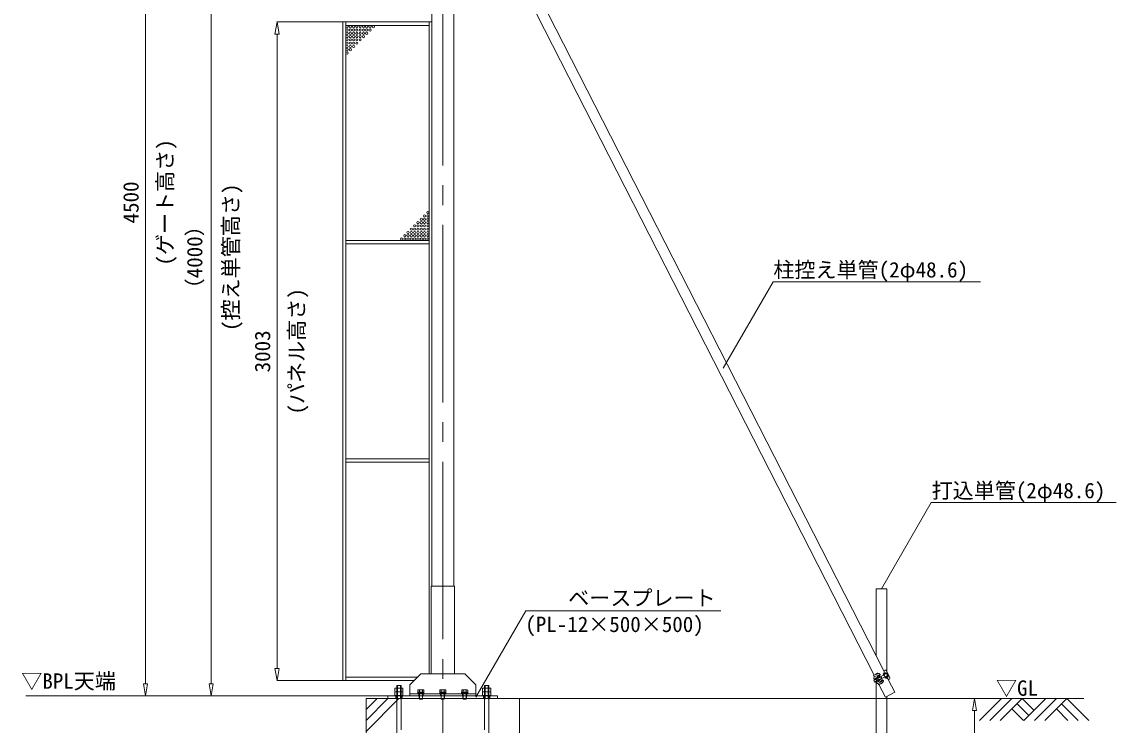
# Model space of a CAD drawing. Units: millimetres, scale not verified. Extents: x -10062 to 10062, y -16938 to 16938.
# Drawn here: x 2218 to 7208, y 6091 to 9298 of the extents above; entities that cross this region are included whole.
import ezdxf
from ezdxf.enums import TextEntityAlignment as Align

# ---------------------------------------------------------------- set-up
doc = ezdxf.new("R2010")
doc.units = ezdxf.units.MM
doc.header["$LTSCALE"] = 90
doc.linetypes.add('CHAIN2', pattern=[12, 9, -1, 1, -1])
doc.linetypes.add('DASHED1', pattern=[1.8, 1.2, -0.6])
for name, color, linetype, lineweight in [('0-2_ACCG-3018', 134, 'Continuous', 18), ('0-5_ﾍﾞｰｽﾗｲﾝ', 134, 'Continuous', 18), ('0-6_ﾎﾞﾙﾄ類', 134, 'Continuous', 18), ('0-9_基礎工事用PCA小', 134, 'Continuous', 18), ('0-C_寸法', 134, 'Continuous', 18), ('0-F_単管', 134, 'Continuous', 18), ('1-0_単管ｸﾗﾝﾌﾟ', 134, 'Continuous', 18), ('1-6_通芯', 134, 'CHAIN2', 18), ('1-9_標準ﾊﾟﾈﾙ', 134, 'Continuous', 18), ('1-A_標準柱', 134, 'Continuous', 18), ('1-B_文字', 134, 'Continuous', 18)]:
    doc.layers.add(name, color=color, linetype=linetype, lineweight=lineweight)
doc.styles.add('ＭＳ ゴシック', font='')
doc.styles.get('ＭＳ ゴシック').set_extended_font_data('MS Gothic')

msp = doc.modelspace()

# ---------------------------------------------------------------- linework, layer by layer
at = {"layer": '0-2_ACCG-3018'}
for centre in [(3700.75, 9275.6), (3715.75, 9275.6), (3730.75, 9275.6), (3745.75, 9275.6), (3760.75, 9275.6), (3775.75, 9275.6), (3790.75, 9275.6), (3805.75, 9275.6), (3820.75, 9275.6), (3700.75, 9260.6), (3700.75, 9245.6), (3700.75, 9230.6), (3715.75, 9260.6), (3715.75, 9245.6), (3715.75, 9230.6), (3730.75, 9260.6), (3730.75, 9245.6), (3730.75, 9230.6), (3745.75, 9260.6), (3745.75, 9245.6), (3745.75, 9230.6), (3760.75, 9260.6), (3760.75, 9245.6), (3760.75, 9230.6), (3775.75, 9260.6), (3775.75, 9245.6), (3775.75, 9230.6), (3790.75, 9260.6), (3790.75, 9245.6), (3805.75, 9260.6), (3700.75, 9215.6), (3700.75, 9200.6), (3700.75, 9185.6), (3715.75, 9215.6), (3715.75, 9200.6), (3715.75, 9185.6), (3730.75, 9215.6), (3730.75, 9200.6), (3730.75, 9185.6), (3745.75, 9215.6), (3745.75, 9200.6), (3760.75, 9215.6), (3700.75, 9170.6), (3700.75, 9155.6), (3715.75, 9170.6), (4069.25, 8427.6), (4024.25, 8382.6), (4039.25, 8397.6), (4039.25, 8382.6), (4054.25, 8412.6), (4054.25, 8397.6), (4054.25, 8382.6), (4069.25, 8412.6), (4069.25, 8397.6), (4069.25, 8382.6), (3979.25, 8337.6), (3994.25, 8352.6), (3994.25, 8337.6), (4009.25, 8367.6), (4009.25, 8352.6), (4009.25, 8337.6), (4024.25, 8367.6), (4024.25, 8352.6), (4024.25, 8337.6), (4039.25, 8367.6), (4039.25, 8352.6), (4039.25, 8337.6), (4054.25, 8367.6), (4054.25, 8352.6), (4054.25, 8337.6), (4069.25, 8367.6), (4069.25, 8352.6), (4069.25, 8337.6), (3949.25, 8307.6), (3964.25, 8322.6), (3964.25, 8307.6), (3979.25, 8322.6), (3979.25, 8307.6), (3994.25, 8322.6), (3994.25, 8307.6), (4009.25, 8322.6), (4009.25, 8307.6), (4024.25, 8322.6), (4024.25, 8307.6), (4039.25, 8322.6), (4039.25, 8307.6), (4054.25, 8322.6), (4054.25, 8307.6), (4069.25, 8322.6), (4069.25, 8307.6)]:
    msp.add_circle(centre, 5, dxfattribs=at)
at = {"layer": '0-5_ﾍﾞｰｽﾗｲﾝ'}
for p, q in [((3887.5, 6224.5), (2236.44, 6224.5)), ((4487.5, 6212.5), (7059.82, 6212.5))]:
    msp.add_line(p, q, dxfattribs=at)
at = {"layer": '0-6_ﾎﾞﾙﾄ類'}
for p, q in [((3927.98, 6244.53), (3927.98, 6259.1)), ((3927.98, 6241.67), (3927.98, 6227.1)), ((3947.02, 6244.53), (3947.02, 6259.1)), ((3947.02, 6241.67), (3947.02, 6227.1)), ((4025.66, 6251.5), (4023.84, 6250.45)), ((4023.84, 6250.45), (4023.84, 6241.7)), ((4023.84, 6241.7), (4051.17, 6241.7)), ((4025.66, 6251.5), (4049.33, 6251.5)), ((4026.26, 6241.5), (4048.75, 6241.5)), ((4030.67, 6250.45), (4030.67, 6241.7)), ((4036.3, 6238.5), (4037.37, 6234.5)), ((4037.62, 6238.5), (4038.7, 6234.5)), ((4044.33, 6250.45), (4044.33, 6241.7)), ((4049.33, 6251.5), (4051.17, 6250.45)), ((4051.17, 6250.45), (4051.17, 6241.7)), ((4125.66, 6251.5), (4123.84, 6250.45)), ((4123.84, 6250.45), (4123.84, 6241.7)), ((4123.84, 6241.7), (4151.17, 6241.7)), ((4125.66, 6251.5), (4149.33, 6251.5)), ((4126.26, 6241.5), (4148.75, 6241.5)), ((4130.67, 6250.45), (4130.67, 6241.7)), ((4136.3, 6238.5), (4137.37, 6234.5)), ((4137.62, 6238.5), (4138.69, 6234.5)), ((4144.33, 6250.45), (4144.33, 6241.7)), ((4149.33, 6251.5), (4151.17, 6250.45)), ((4151.17, 6250.45), (4151.17, 6241.7)), ((4225.66, 6251.5), (4223.84, 6250.45)), ((4223.84, 6250.45), (4223.84, 6241.7)), ((4223.84, 6241.7), (4251.17, 6241.7)), ((4225.66, 6251.5), (4249.33, 6251.5)), ((4226.26, 6241.5), (4248.75, 6241.5)), ((4230.67, 6250.45), (4230.67, 6241.7)), ((4236.3, 6238.5), (4237.38, 6234.5)), ((4237.62, 6238.5), (4238.69, 6234.5)), ((4244.34, 6250.45), (4244.34, 6241.7)), ((4249.33, 6251.5), (4251.17, 6250.45)), ((4251.17, 6250.45), (4251.17, 6241.7)), ((4327.97, 6244.53), (4327.97, 6259.1)), ((4327.97, 6241.67), (4327.97, 6227.1)), ((4347.03, 6244.53), (4347.03, 6259.1)), ((4347.03, 6241.67), (4347.03, 6227.1)), ((4029.5, 6212.5), (4029.5, 6234.5)), ((4029.5, 6212.5), (4030.73, 6209.7)), ((4030.73, 6209.7), (4030.73, 6234.5)), ((4045.5, 6212.5), (4045.5, 6234.5)), ((4129.5, 6212.5), (4129.5, 6234.5)), ((4129.5, 6212.5), (4130.73, 6209.7)), ((4130.73, 6209.7), (4130.73, 6234.5)), ((4145.5, 6212.5), (4145.5, 6234.5)), ((4229.5, 6212.5), (4229.5, 6234.5)), ((4229.5, 6212.5), (4230.73, 6209.7)), ((4230.73, 6209.7), (4230.73, 6234.5)), ((4245.5, 6212.5), (4245.5, 6234.5))]:
    msp.add_line(p, q, dxfattribs=at)
for points in [[(3919.02, 6244.53), (3919.02, 6259.1), (3955.98, 6259.1), (3955.98, 6244.53), (3953.5, 6243.1), (3921.5, 6243.1)], [(3919.02, 6241.67), (3919.02, 6227.1), (3955.98, 6227.1), (3955.98, 6241.67), (3953.5, 6243.1), (3921.5, 6243.1)], [(4051.5, 6241.5), (4051.5, 6238.5), (4023.5, 6238.5), (4023.5, 6241.5)], [(4023.5, 6238.5), (4051.5, 6238.5), (4051.5, 6234.5), (4023.5, 6234.5)], [(4151.5, 6241.5), (4151.5, 6238.5), (4123.5, 6238.5), (4123.5, 6241.5)], [(4123.5, 6238.5), (4151.5, 6238.5), (4151.5, 6234.5), (4123.5, 6234.5)], [(4251.5, 6241.5), (4251.5, 6238.5), (4223.5, 6238.5), (4223.5, 6241.5)], [(4223.5, 6238.5), (4251.5, 6238.5), (4251.5, 6234.5), (4223.5, 6234.5)], [(4319.03, 6244.53), (4319.03, 6259.1), (4355.97, 6259.1), (4355.97, 6244.53), (4353.5, 6243.1), (4321.5, 6243.1)], [(4319.03, 6241.67), (4319.03, 6227.1), (4355.97, 6227.1), (4355.97, 6241.67), (4353.5, 6243.1), (4321.5, 6243.1)], [(3919.5, 6227.1), (3955.5, 6227.1), (3955.5, 6224.5), (3919.5, 6224.5)], [(4319.5, 6227.1), (4355.5, 6227.1), (4355.5, 6224.5), (4319.5, 6224.5)]]:
    msp.add_lwpolyline(points, close=True, dxfattribs=at)
for points in [[(4029.5, 6212.5), (4045.5, 6212.5), (4044.28, 6209.7)], [(4030.73, 6209.7), (4044.28, 6209.7), (4044.28, 6234.5)], [(4129.5, 6212.5), (4145.5, 6212.5), (4144.27, 6209.7)], [(4130.73, 6209.7), (4144.27, 6209.7), (4144.27, 6234.5)], [(4229.5, 6212.5), (4245.5, 6212.5), (4244.27, 6209.7)], [(4230.73, 6209.7), (4244.27, 6209.7), (4244.27, 6234.5)]]:
    msp.add_lwpolyline(points, dxfattribs=at)
for centre, radius, start, end in [((3923.5, 6252.28), 8.96, 240.0064, 300.0064), ((3923.5, 6233.92), 8.96, 60.0064, 120.0064), ((3937.5, 6210.65), 32.45, 72.93497, 107.07105), ((3937.5, 6275.56), 32.45, 252.93497, 287.07105), ((3951.5, 6252.27), 8.95, 239.98131, 300.0315), ((3951.5, 6233.93), 8.95, 59.98131, 120.0315), ((4027.25, 6245.45), 6.05, 55.616, 124.384), ((4026.26, 6241.7), 0.198, 180, 270), ((4037.5, 6228.89), 22.62, 72.412, 107.588), ((4047.75, 6245.45), 6.05, 55.616, 124.384), ((4048.75, 6241.7), 0.198, 270, 0), ((4127.25, 6245.45), 6.05, 55.616, 124.384), ((4126.26, 6241.7), 0.198, 180, 270), ((4137.5, 6228.89), 22.62, 72.412, 107.588), ((4147.75, 6245.45), 6.05, 55.616, 124.384), ((4148.75, 6241.7), 0.198, 270, 0), ((4227.26, 6245.45), 6.05, 55.616, 124.384), ((4226.26, 6241.7), 0.198, 180, 270), ((4237.5, 6228.89), 22.62, 72.412, 107.588), ((4247.75, 6245.45), 6.05, 55.616, 124.384), ((4248.75, 6241.7), 0.198, 270, 0), ((4323.5, 6252.28), 8.96, 240.0064, 300.0064), ((4323.5, 6233.92), 8.96, 60.0064, 120.0064), ((4337.5, 6275.56), 32.45, 252.93497, 287.07105), ((4337.51, 6210.65), 32.45, 72.93497, 107.07105), ((4351.5, 6252.27), 8.95, 239.98131, 300.0315), ((4351.5, 6233.93), 8.95, 59.98131, 120.0315)]:
    msp.add_arc(centre, radius, start, end, dxfattribs=at)
at = {"layer": '0-9_基礎工事用PCA小'}
for p, q in [((3787.5, 6062.5), (3937.5, 6212.5)), ((3787.5, 6112.5), (3887.5, 6212.5)), ((3787.5, 6162.5), (3837.5, 6212.5)), ((3927.98, 6212.5), (3947.02, 6212.5)), ((4347.03, 6212.5), (4327.97, 6212.5))]:
    msp.add_line(p, q, dxfattribs=at)
at = {"layer": '0-9_基礎工事用PCA小', "linetype": 'DASHED1'}
for p, q in [((3922.8, 6224.5), (3922.8, 6212.5)), ((3952.5, 6224.5), (3952.5, 6212.5)), ((4029.5, 6224.5), (4029.5, 6212.5)), ((4045.5, 6224.5), (4045.5, 6212.5)), ((4229.5, 6224.5), (4229.5, 6212.5)), ((4245.5, 6224.5), (4245.5, 6212.5)), ((4322.5, 6224.5), (4322.5, 6212.5)), ((4352.5, 6224.5), (4352.5, 6212.5))]:
    msp.add_line(p, q, dxfattribs=at)
at = {"layer": '0-9_基礎工事用PCA小'}
for points in [[(3927.98, 5695.55), (3927.98, 6272.5), (3947.02, 6272.5), (3947.02, 6070.5)], [(3927.98, 6210), (3930.47, 6212.5), (3930.47, 6272.5), (3944.53, 6272.5), (3944.53, 6212.5), (3947.02, 6210)], [(4347.03, 5695.55), (4347.03, 6272.5), (4327.97, 6272.5), (4327.97, 6070.5)], [(4347.03, 6210), (4344.52, 6212.5), (4344.52, 6272.5), (4330.48, 6272.5), (4330.48, 6212.5), (4327.97, 6210)]]:
    msp.add_lwpolyline(points, dxfattribs=at)
for points in [[(3787.5, 5312.5), (4487.5, 5312.5), (4487.5, 6212.5), (3787.5, 6212.5)], [(3887.5, 6212.5), (4387.5, 6212.5), (4387.5, 6224.5), (3887.5, 6224.5)]]:
    msp.add_lwpolyline(points, close=True, dxfattribs=at)
at = {"layer": '0-C_寸法'}
for p, q in [((2781.5, 10669.5), (2781.5, 6279.5)), ((3081.5, 10169.5), (3081.5, 6279.5)), ((3372.34, 9242.1), (3381.5, 9297.1)), ((3680.5, 9297.1), (3380.5, 9297.1)), ((3381.5, 9297.1), (3390.67, 9242.1)), ((3372.34, 9242.1), (3390.67, 9242.1)), ((3381.5, 9242.1), (3381.5, 6349.1)), ((3372.34, 6349.1), (3381.5, 6294.1)), ((3372.34, 6349.1), (3390.67, 6349.1)), ((3381.5, 6294.1), (3390.67, 6349.1)), ((3680.5, 6294.1), (3380.5, 6294.1)), ((2772.33, 6279.5), (2781.5, 6224.5)), ((2772.33, 6279.5), (2790.67, 6279.5)), ((2781.5, 6224.5), (2790.67, 6279.5)), ((3072.33, 6279.5), (3081.5, 6224.5)), ((3072.33, 6279.5), (3090.66, 6279.5)), ((3081.5, 6224.5), (3090.66, 6279.5)), ((3079.5, 6224.5), (2780.5, 6224.5)), ((3380.5, 6224.5), (3080.5, 6224.5)), ((6162.8, 6212.5), (6562.8, 6212.5)), ((6552.63, 6157.5), (6561.8, 6212.5)), ((6561.8, 6212.5), (6570.96, 6157.5)), ((6552.63, 6157.5), (6570.96, 6157.5)), ((6561.8, 6157.5), (6561.8, 5267.5))]:
    msp.add_line(p, q, dxfattribs=at)
at = {"layer": '0-F_単管'}
for p, q in [((6104.74, 6318.48), (4128.53, 10187.75)), ((4171.75, 10209.99), (6149.04, 6338.56))]:
    msp.add_line(p, q, dxfattribs=at)
for points in [[(6161.8, 6335.59), (6161.8, 6712.5), (6113.2, 6712.5), (6113.2, 6408.76)], [(6113.2, 6290.4), (6113.2, 5212.5), (6161.8, 5212.5), (6161.8, 6222.25)], [(6168.69, 6300.1), (6198.8, 6241.15), (6155.52, 6219.05), (6126.44, 6275.99)]]:
    msp.add_lwpolyline(points, dxfattribs=at)
at = {"layer": '1-0_単管ｸﾗﾝﾌﾟ'}
for p, q in [((6152.86, 6342.09), (6148.4, 6339.82)), ((6175.96, 6307.86), (6159.59, 6339.91)), ((6101.94, 6316.93), (6104.94, 6311.04)), ((6103.1, 6296.46), (6102.85, 6294.82)), ((6102.85, 6294.82), (6106.17, 6288.32)), ((6110.56, 6300.27), (6103.1, 6296.46)), ((6103.1, 6296.46), (6107.64, 6287.56)), ((6111.71, 6299.74), (6104.4, 6296.01)), ((6107.64, 6287.56), (6106.17, 6288.32)), ((6115.1, 6291.37), (6107.64, 6287.56)), ((6115.35, 6292.61), (6108.05, 6288.88)), ((6115.95, 6308.63), (6109.42, 6305.3)), ((6111.99, 6323.18), (6112.56, 6322.08)), ((6119.59, 6304.85), (6114.12, 6302.08)), ((6118.51, 6287.5), (6125.05, 6290.82)), ((6124.08, 6295.95), (6118.68, 6293.17)), ((6120.65, 6306.55), (6120.21, 6307.44)), ((6161.31, 6326.21), (6120.5, 6305.35)), ((6129.42, 6311.03), (6120.65, 6306.55)), ((6135.7, 6311.99), (6121.11, 6304.54)), ((6121.94, 6314.93), (6130.39, 6321.31)), ((6139.38, 6304.89), (6124.79, 6297.44)), ((6165.86, 6317.29), (6125.11, 6296.47)), ((6134.89, 6300.35), (6126.11, 6295.87)), ((6126.11, 6295.87), (6126.56, 6294.99)), ((6126.67, 6316.43), (6129.42, 6311.03)), ((6127.29, 6315.21), (6130.44, 6317.59)), ((6130.83, 6324.1), (6131.59, 6322.6)), ((6133.65, 6292), (6143.78, 6295.11)), ((6134.53, 6312.53), (6135.7, 6311.99)), ((6137.64, 6294.95), (6134.89, 6300.35)), ((6137.01, 6296.17), (6140.79, 6297.33)), ((6139.08, 6303.62), (6139.33, 6304.87)), ((6160.04, 6330.26), (6145.42, 6323.7)), ((6145.42, 6323.7), (6146.73, 6320.77)), ((6146.29, 6293.83), (6145.52, 6295.33)), ((6161.35, 6327.34), (6146.73, 6320.77)), ((6150.39, 6326.04), (6150.44, 6325.95)), ((6151.9, 6323.09), (6152.59, 6321.74)), ((6152.91, 6308.66), (6166.81, 6316.65)), ((6152.91, 6308.66), (6154.51, 6305.89)), ((6154.51, 6305.89), (6168.4, 6313.88)), ((6155.74, 6328.76), (6155.92, 6328.41)), ((6157.13, 6312.83), (6157.83, 6311.48)), ((6157.38, 6325.56), (6157.93, 6324.47)), ((6161.31, 6326.21), (6165.86, 6317.29)), ((6162.48, 6315.56), (6163.04, 6314.48)), ((6162.65, 6326.88), (6167.2, 6317.97)), ((6164.68, 6311.27), (6164.5, 6311.63)), ((6169.33, 6298.86), (6173.78, 6301.12)), ((6123.54, 6274.62), (6120.54, 6280.51))]:
    msp.add_line(p, q, dxfattribs=at)
for points in [[(6116.55, 6323.55), (6121.03, 6325.83), (6121.35, 6326.84), (6120.89, 6327.73), (6119.88, 6328.06), (6112.31, 6324.19), (6111.99, 6323.18)], [(6137.48, 6282.59), (6142.62, 6285.2), (6142.18, 6283.86), (6135.06, 6280.23), (6134.05, 6280.27)]]:
    msp.add_lwpolyline(points, dxfattribs=at)
for points in [[(6148.49, 6325.35), (6148.61, 6325.13), (6157.52, 6329.68), (6157.4, 6329.9), (6156.4, 6330.23), (6148.83, 6326.36)], [(6158.35, 6306.07), (6157.89, 6306.96), (6158.21, 6307.97), (6165.79, 6311.84), (6166.8, 6311.51), (6167.25, 6310.62), (6166.93, 6309.61), (6159.36, 6305.74)]]:
    msp.add_lwpolyline(points, close=True, dxfattribs=at)
for centre, radius, start, end in [((6137.56, 6333.49), 12.55, 308.712, 30.261), ((6155.14, 6337.64), 5, 27.055, 117.055), ((6142.35, 6247.19), 80.59, 101.478, 120.09), ((6108.67, 6306.4), 5.57, 133.427, 206.443), ((6109.67, 6307.43), 6.94, 210.433, 268.243), ((6104.49, 6310.81), 0.504, 313.427, 27.055), ((6211.59, 6087.16), 247.99, 109.041, 115.472), ((6101.46, 6302.65), 8.38, 338.593, 18.489), ((6116.22, 6310.19), 8.38, 215.622, 255.518), ((6120.39, 6286.45), 6.94, 145.868, 203.678), ((6110.23, 6280.57), 10.8, 39.944, 70.43), ((6129.08, 6304.1), 15.09, 187.704, 226.406), ((6119.93, 6310.39), 5.56, 204.621, 266.518), ((6128.97, 6290.14), 10.8, 163.681, 194.166), ((6098.1, 6288.12), 28.24, 13.481, 40.643), ((6125.56, 6310.14), 6, 127.038, 206.777), ((6129.88, 6304.45), 10.3, 177.816, 235.692), ((5651.28, 7102.74), 946.72, 299.714, 301.444), ((6130.56, 6292.99), 7.13, 155.444, 202.404), ((6090.73, 6348.24), 80.59, 294.021, 312.632), ((6127.26, 6322.28), 4, 27.055, 107.644), ((6128.45, 6317.33), 2, 127.038, 207.055), ((6131.9, 6297.74), 6, 207.334, 287.073), ((6129.19, 6322.9), 2, 307.038, 27.055), ((6128.03, 6320.78), 4, 307.038, 27.055), ((6112.15, 6295.29), 28.24, 17.175, 37.59), ((6112.71, 6295.58), 28.24, 19.238, 35.523), ((6139.41, 6295.86), 2, 207.055, 287.073), ((6141.96, 6293.51), 4, 27.055, 107.073), ((6144.36, 6293.2), 2, 27.055, 107.073), ((6142.72, 6292), 4, 306.466, 27.055), ((6142.89, 6311.17), 10.25, 357.826, 56.284), ((6157.85, 6293.77), 12.55, 88.319, 105.398), ((6161.76, 6326.43), 4.2, 27.055, 114.193), ((6157.85, 6293.77), 12.55, 23.849, 79.637), ((6161.76, 6326.43), 0.999, 27.055, 114.193), ((6166.31, 6317.51), 0.999, 299.918, 27.055), ((6166.31, 6317.51), 4.2, 299.918, 27.055), ((6171.51, 6305.58), 5, 297.055, 27.055), ((6118.97, 6286.25), 5.57, 207.668, 280.683), ((6120.09, 6280.27), 0.504, 27.055, 100.683)]:
    msp.add_arc(centre, radius, start, end, dxfattribs=at)
at = {"layer": '1-6_通芯'}
msp.add_line((4137.5, 11612.5), (4137.5, 4719.04), dxfattribs=at)
at = {"layer": '1-9_標準ﾊﾟﾈﾙ'}
for points in [[(3681.5, 9297.1), (3694.75, 9297.1), (3694.75, 6294.1), (3681.5, 6294.1)], [(3694.75, 9297.1), (4075.25, 9297.1), (4075.25, 9281.6), (3694.75, 9281.6)], [(3694.75, 8301.6), (4075.25, 8301.6), (4075.25, 8285.6), (3694.75, 8285.6)], [(3694.75, 7305.6), (4075.25, 7305.6), (4075.25, 7289.6), (3694.75, 7289.6)]]:
    msp.add_lwpolyline(points, close=True, dxfattribs=at)
for points in [[(4087.5, 9297.1), (4075.25, 9297.1), (4075.25, 6324.5)], [(4022.6, 6309.6), (3694.75, 6309.6), (3694.75, 6294.1), (4007.1, 6294.1)]]:
    msp.add_lwpolyline(points, dxfattribs=at)
at = {"layer": '1-A_標準柱'}
for p, q in [((4087.5, 10174.5), (4087.5, 6724.5)), ((4187.5, 6724.5), (4187.5, 10072.3)), ((3987.5, 6234.5), (4287.5, 6234.5))]:
    msp.add_line(p, q, dxfattribs=at)
at = {"layer": '1-A_標準柱', "linetype": 'DASHED1'}
for p, q in [((4027.5, 6234.5), (4027.5, 6224.5)), ((4047.5, 6234.5), (4047.5, 6224.5)), ((4127.5, 6234.5), (4127.5, 6224.5)), ((4147.5, 6234.5), (4147.5, 6224.5)), ((4227.5, 6234.5), (4227.5, 6224.5)), ((4247.5, 6234.5), (4247.5, 6224.5))]:
    msp.add_line(p, q, dxfattribs=at)
at = {"layer": '1-A_標準柱'}
for points in [[(4084.3, 6724.5), (4190.7, 6724.5), (4190.7, 6324.5), (4084.3, 6324.5)], [(4037.5, 6324.5), (4237.5, 6324.5), (4287.5, 6274.5), (4287.5, 6224.5), (3987.5, 6224.5), (3987.5, 6274.5)]]:
    msp.add_lwpolyline(points, close=True, dxfattribs=at)
at = {"layer": '1-B_文字'}
for p, q in [((5643.81, 8113.11), (6590.03, 8113.11)), ((6365.43, 7106.65), (7207.7, 7106.65)), ((4516.3, 6612.66), (5405.53, 6612.66)), ((6685.39, 6212.5), (6585.16, 6112.27)), ((6732.64, 6212.5), (6632.41, 6112.27)), ((6779.89, 6212.5), (6679.66, 6112.27)), ((6756.26, 6188.88), (6810.26, 6134.88)), ((6779.89, 6212.5), (6833.89, 6158.5)), ((6887.89, 6212.5), (6787.66, 6112.27)), ((6935.14, 6212.5), (6834.91, 6112.27)), ((6982.39, 6212.5), (6882.16, 6112.27)), ((6958.76, 6188.88), (7035.37, 6112.27)), ((6982.39, 6212.5), (7082.62, 6112.27)), ((6732.64, 6165.25), (6785.62, 6112.27)), ((6935.14, 6165.25), (6988.12, 6112.27))]:
    msp.add_line(p, q, dxfattribs=at)
for points in [[(5415.88, 7718.96), (5643.45, 8113.11), (5643.81, 8113.11)], [(6137.5, 6712.5), (6365.07, 7106.65), (6365.43, 7106.65)], [(4288.37, 6218.5), (4515.94, 6612.66), (4516.3, 6612.66)]]:
    msp.add_lwpolyline(points, dxfattribs=at)

# ---------------------------------------------------------------- texts
at = {"layer": '0-C_寸法', "style": 'ＭＳ ゴシック'}
for s, p in [('(ゲート高さ)', (2927.1, 8186.5)), ('4500', (2771.6, 8378.5)), ('(控え単管高さ)', (3227.1, 7888.5)), ('（4000）', (3062.22, 8032.5)), ('(パネル高さ)', (3527.1, 7507.6)), ('3003', (3371.6, 7699.6))]:
    msp.add_text(s, height=70.38, rotation=90, dxfattribs=at).set_placement(p, align=Align.BOTTOM_LEFT)
at = {"layer": '1-B_文字', "style": 'ＭＳ ゴシック'}
for s, p in [('柱控え単管(2φ48.6)\u3000', (5644.81, 8111.15)), ('打込単管(2φ48.6)', (6366.43, 7104.69)), ('\u3000\u3000ベースプレート\u3000\u3000', (4517.3, 6614.95)), ('(PL-12×500×500)', (4513.59, 6494.58)), ('▽BPL天端', (2215.31, 6235.9)), ('▽GL', (6659.87, 6203.9))]:
    msp.add_text(s, height=70.38, dxfattribs=at).set_placement(p, align=Align.BOTTOM_LEFT)

doc.saveas('drawing.dxf')
